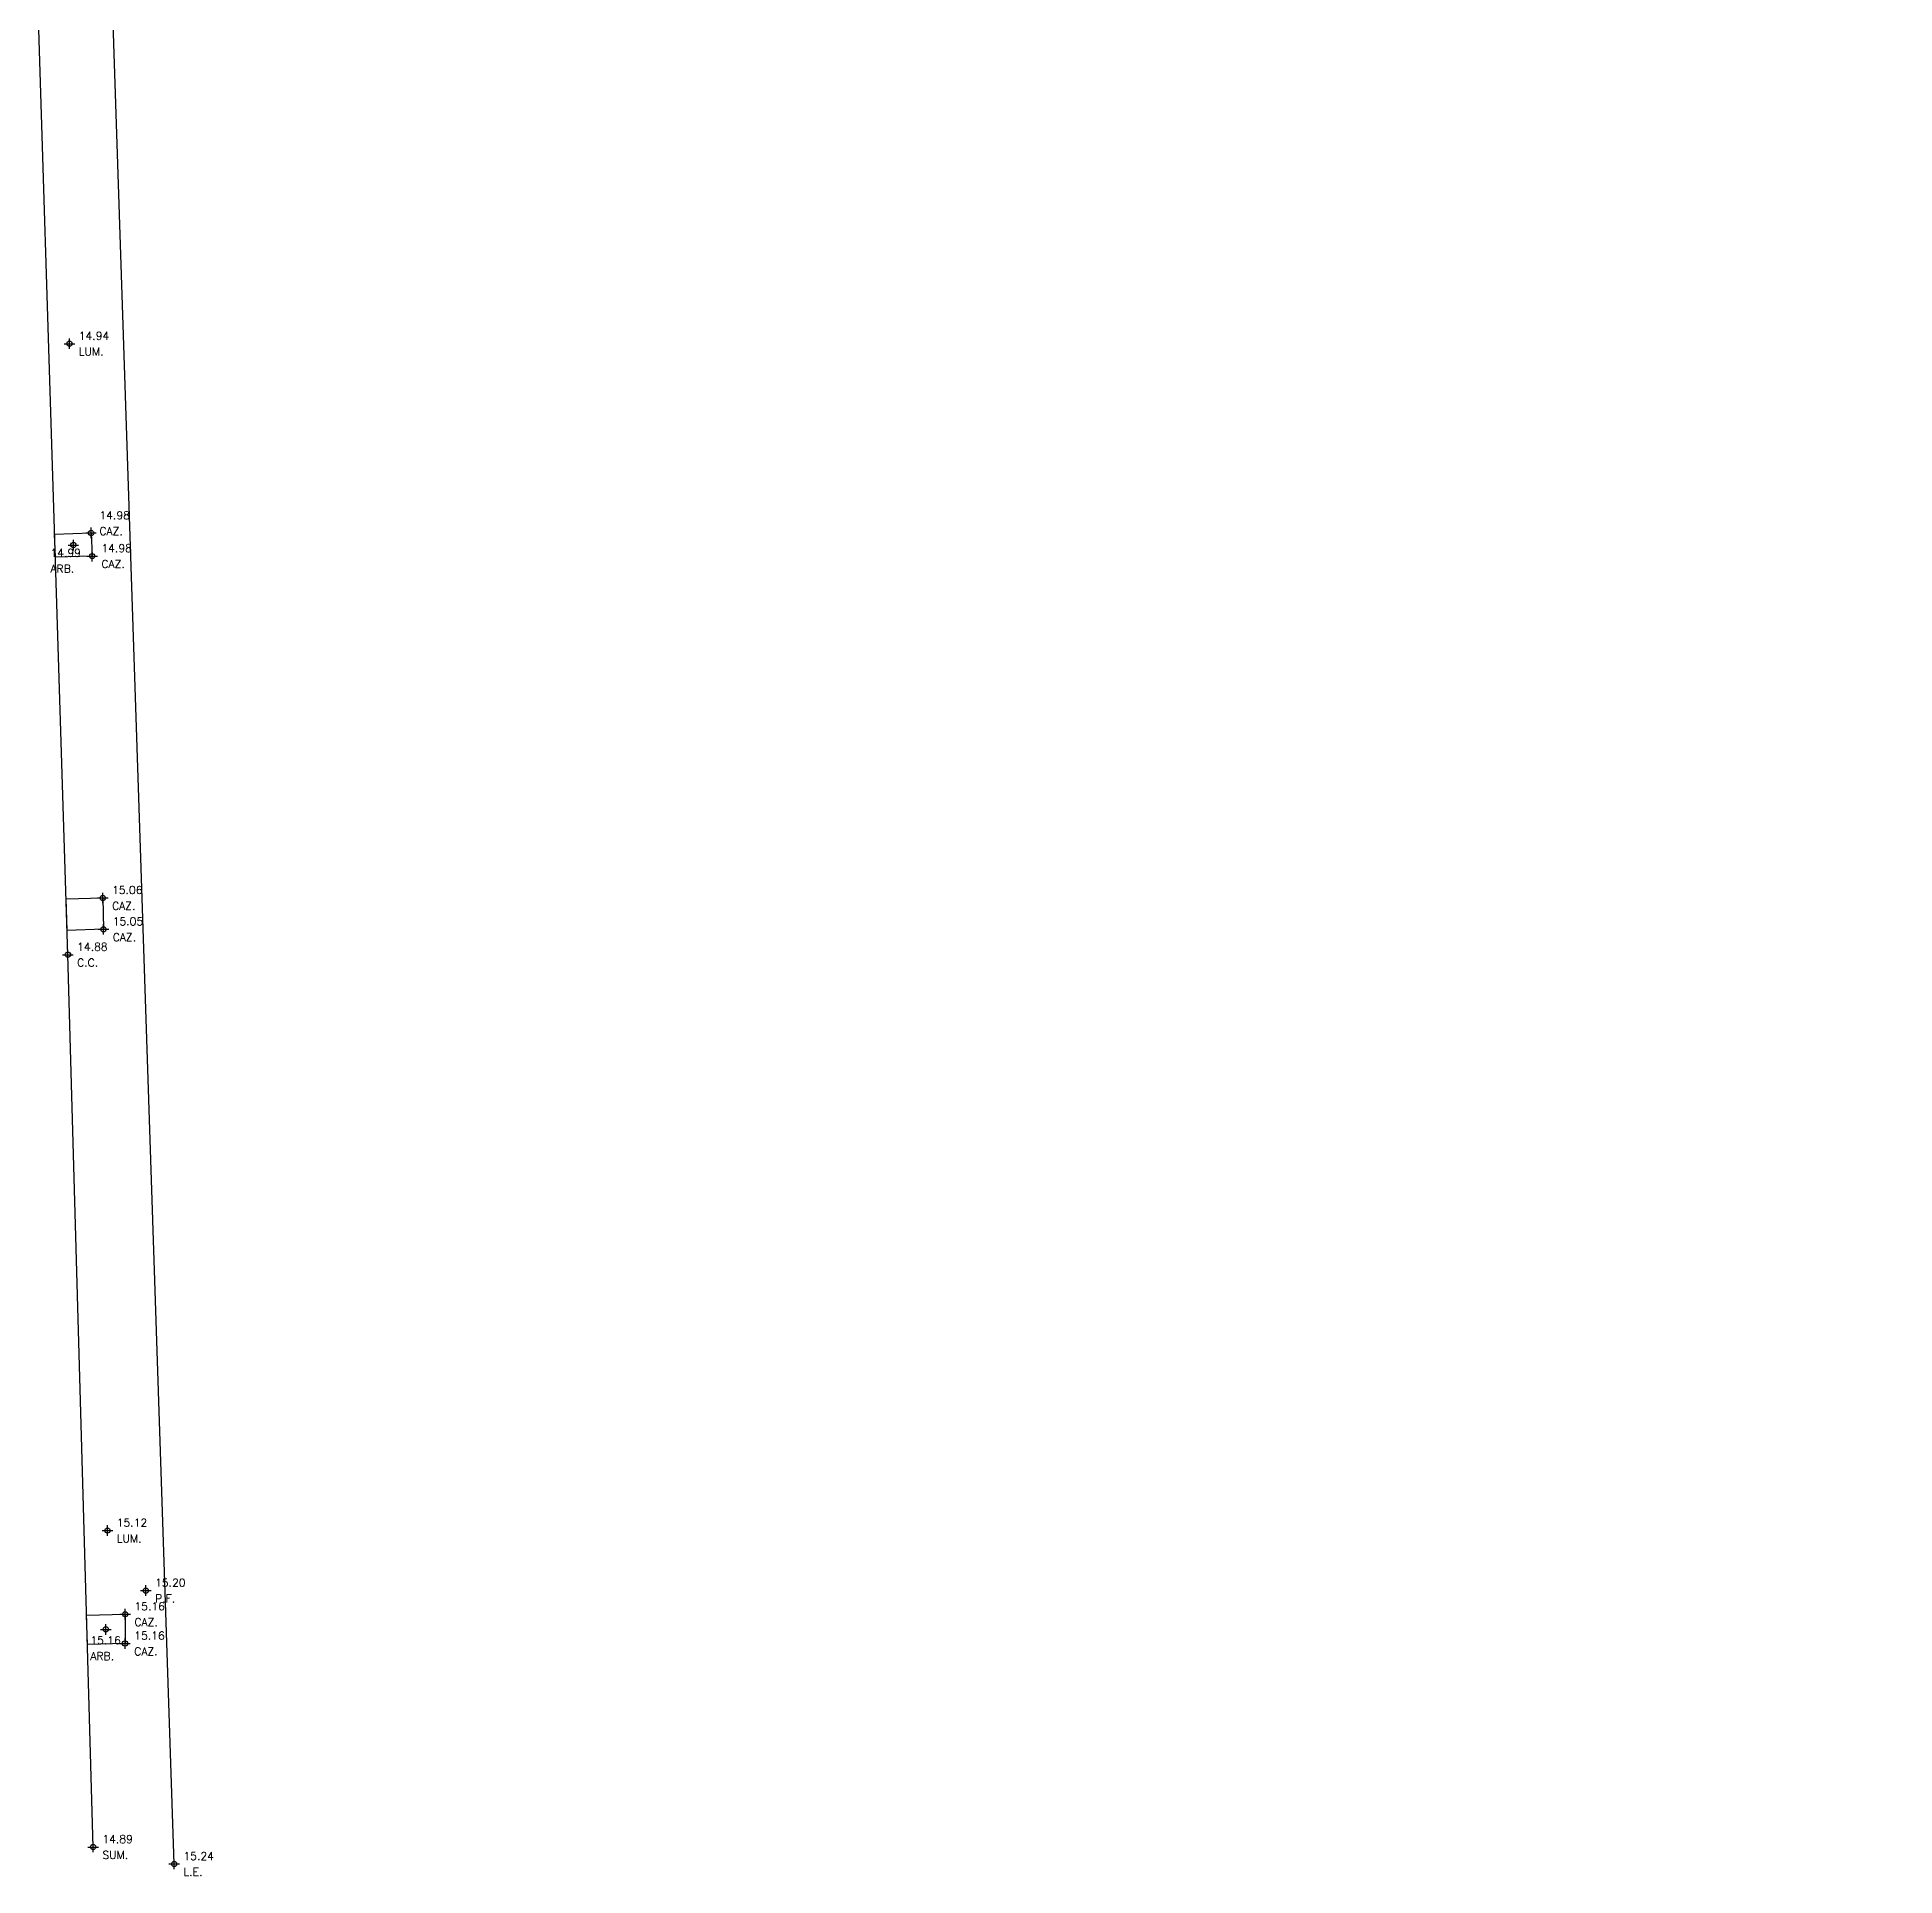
# Model space of a CAD drawing. Header units: metres. Extents: x 27389 to 27997, y 69801 to 70692.
# Drawn here: x 27513.9 to 27584.4, y 70016.1 to 70085.9 of the extents above; entities that cross this region are included whole.
import ezdxf

# ---------------------------------------------------------------- set-up
doc = ezdxf.new("R2010")
doc.units = ezdxf.units.M
for name, color, linetype in [('C.C.', 1, 'Continuous'), ('CAZ.', 3, 'Continuous'), ('L.E.', 130, 'Continuous'), ('VER.', 2, 'Continuous')]:
    doc.layers.add(name, color=color, linetype=linetype)
doc.styles.get("Standard").update_dxf_attribs({"font": 'simplex.shx'})

# ---------------------------------------------------------------- blocks, each defined once
blk = doc.blocks.new('*U5')
at = {"color": 0, "linetype": 'ByBlock', "lineweight": -2, "transparency": 16777216}
for p, q in [((-1, 0), (1, 0)), ((0, -1), (0, 1))]:
    blk.add_line(p, q, dxfattribs=at)
blk.add_circle((0, 0), 0.5, dxfattribs=at)

msp = doc.modelspace()

# ---------------------------------------------------------------- linework, layer by layer
at = {"layer": 'C.C.'}
for p, q in [((27515.066, 70051.076), (27513.899, 70088.031)), ((27516.023, 70017.224), (27515.066, 70051.076))]:
    msp.add_line(p, q, dxfattribs=at)
at = {"layer": 'CAZ.', "flags": 128}
for points in [[(27515.944, 70067.077), (27515.986, 70066.198), (27514.59, 70066.154), (27514.562, 70067.033)], [(27516.389, 70053.229), (27516.414, 70052.04), (27515.037, 70051.997), (27514.999, 70053.2)], [(27517.24, 70026.055), (27517.233, 70024.944), (27515.806, 70024.904), (27515.775, 70026.014)]]:
    msp.add_lwpolyline(points, close=True, dxfattribs=at)
at = {"layer": 'L.E.', "flags": 128}
msp.add_lwpolyline([(27519.1, 70016.58), (27516.73, 70087.945), (27515.519, 70125.629), (27515.055, 70142.883), (27519.195, 70147.291), (27525.362, 70147.478), (27525.426, 70143.376), (27545.277, 70143.376), (27545.277, 70148.084), (27589.603, 70149.746), (27632.996, 70150.87), (27633.109, 70149.26), (27634.651, 70149.26), (27655.276, 70150.522)], dxfattribs=at)

# ---------------------------------------------------------------- block references
at = {"layer": 'VER.', "color": 1, "xscale": 0.2, "yscale": 0.2, "zscale": 0.2}
for p in [(27515.127, 70074.256, 14.938), (27515.944, 70067.077, 14.979), (27515.274, 70066.616, 14.99), (27515.986, 70066.198, 14.982), (27516.389, 70053.229, 15.062), (27516.414, 70052.04, 15.05), (27515.066, 70051.076, 14.878), (27516.569, 70029.23, 15.117), (27518.023, 70026.952, 15.203), (27517.24, 70026.055, 15.16), (27516.504, 70025.479, 15.16), (27517.233, 70024.944, 15.159), (27516.023, 70017.224, 14.887), (27519.1, 70016.58, 15.238)]:
    msp.add_blockref('*U5', p, dxfattribs=at)

# ---------------------------------------------------------------- texts
at = {"layer": 'VER.', "color": 3, "char_height": 0.3, "attachment_point": 1}
for s, insert in [('LUM.', (27515.477, 70074.106, 14.938)), ('CAZ.', (27516.26, 70067.296, 14.979)), ('ARB.', (27514.404, 70065.871, 14.99)), ('CAZ.', (27516.336, 70066.048, 14.982)), ('CAZ.', (27516.739, 70053.079, 15.062)), ('CAZ.', (27516.764, 70051.89, 15.05)), ('C.C.', (27515.416, 70050.926, 14.878)), ('LUM.', (27516.919, 70029.08, 15.117)), ('P.F.', (27518.373, 70026.802, 15.203)), ('CAZ.', (27517.59, 70025.905, 15.16)), ('CAZ.', (27517.583, 70024.794, 15.159)), ('ARB.', (27515.916, 70024.616, 15.16)), ('SUM.', (27516.373, 70017.074, 14.887)), ('L.E.', (27519.45, 70016.43, 15.238))]:
    msp.add_mtext(s, dxfattribs=dict(at, insert=insert))
at = {"layer": 'VER.', "color": 1, "char_height": 0.3, "attachment_point": 7}
for s, insert in [('14.94', (27515.477, 70074.406, 14.938)), ('14.98', (27516.26, 70067.596, 14.979)), ('14.99', (27514.404, 70066.171, 14.99)), ('14.98', (27516.336, 70066.348, 14.982)), ('15.06', (27516.739, 70053.379, 15.062)), ('15.05', (27516.764, 70052.19, 15.05)), ('14.88', (27515.416, 70051.226, 14.878)), ('15.12', (27516.919, 70029.38, 15.117)), ('15.20', (27518.373, 70027.102, 15.203)), ('15.16', (27517.59, 70026.205, 15.16)), ('15.16', (27515.916, 70024.916, 15.16)), ('15.16', (27517.583, 70025.094, 15.159)), ('14.89', (27516.373, 70017.374, 14.887)), ('15.24', (27519.45, 70016.73, 15.238))]:
    msp.add_mtext(s, dxfattribs=dict(at, insert=insert))

doc.saveas('drawing.dxf')
